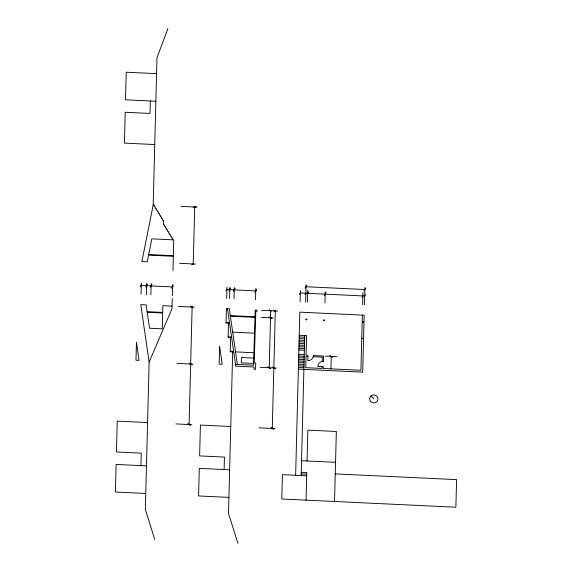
<?xml version="1.0" encoding="UTF-8"?>
<svg xmlns="http://www.w3.org/2000/svg" width="572" height="572" viewBox="0 0 572 572"><rect width="100%" height="100%" fill="white"/><g stroke="black" fill="none" stroke-linecap="round" stroke-linejoin="round"><path stroke-width="0.86" d="M141.027 294.28L141.313 283.09M140.941 465.615L141.263 453.16L116.445 451.987L117.239 421.135L147.576 422.572M150.343 100.972L150.021 113.435L125.204 112.262L124.41 143.114L154.74 144.544M146.396 294.537L146.689 283.347M172.05 306.113L162.863 305.684L162.262 328.821L149.521 328.214L146.132 304.89L140.755 304.64L149.135 362.055L145.338 509.452L154.747 539.475M150.872 294.744L151.158 283.555M172.973 270.52L173.759 239.882L151.823 238.853L147.24 261.797L141.87 261.547L153.182 205.055L156.985 57.658L167.911 28.6M172.687 239.832L172.73 238.202L171.657 238.152L171.7 236.522L170.628 236.472L170.67 234.842L169.598 234.792L169.641 233.154L168.568 233.104L168.611 231.474L167.539 231.424L167.575 229.794L166.502 229.744L166.545 228.114L165.472 228.064L165.515 226.426L164.443 226.376L164.486 224.746L163.413 224.696L163.528 220.249L162.455 220.199L162.498 218.561L161.426 218.511L161.468 216.881L160.396 216.831L160.439 215.201L159.366 215.151L159.409 213.52L158.337 213.47L158.38 211.833L157.307 211.783L157.35 210.153L156.278 210.103L156.313 208.473L155.241 208.422L155.284 206.792L154.211 206.742L154.254 205.105L153.182 205.055M172.243 298.62L171.986 308.837L149.135 362.055M172.322 295.76L172.608 284.57M189.103 424.531L192.128 307.064L190.648 306.149M194.709 207.014L193.243 263.971L191.72 264.743M226.691 298.327L226.984 287.137M224.117 469.548L224.438 457.085L199.621 455.913L200.415 425.067L230.752 426.498M228.507 323.216L228.135 337.451L231.66 337.616M229.572 298.462L229.858 287.273M230.587 337.566L230.223 351.809L233.748 351.973M232.675 351.923L228.514 513.384L237.916 543.4M234.048 298.67L234.334 287.48M235.542 364.357L235.5 366.13L254.068 367.009L253.997 369.233L255.548 369.305L255.713 363.077L254.19 363.005L255.806 311.254L257.042 311.318L257.071 310.131L255.226 310.038L253.51 365.201L235.542 364.357L227.47 308.73M255.498 299.685L255.784 288.495M269.24 367.724L270.713 310.775L269.226 309.86M272.279 428.457L275.304 310.989L273.824 310.074M295.638 475.296L299.842 312.148L364.185 315.186L362.719 372.143L298.377 369.104M300.107 301.787L300.4 290.605M301.151 475.561L304.762 335.549M305.627 302.052L306.07 284.763M307.464 302.138L307.779 290.018M306.041 500.142L306.749 472.558L301.237 472.293M307.05 460.989L307.843 430.137L336.343 431.481L334.534 501.487M313.42 356.742L313.449 355.555L323.573 356.034L323.437 361.375A5.541 5.327 18.5 0 0 317.782 366.452L323.294 366.716L323.252 368.497L360.925 370.27L362.348 315.1M322.072 366.659L322.029 368.439L305.777 367.667L306.063 356.399L307.9 356.485M324.939 302.96L325.232 291.777M330.952 368.861L331.267 356.399M362.619 304.74L362.927 292.621M364.457 304.826L364.9 287.537M140.34 286.894L141.255 285.478L172.544 286.958M145.717 287.144L147.533 284.32M150.186 287.358L152.009 284.527M171.636 288.367L173.459 285.542M226.012 290.933L226.92 289.525L255.72 290.883M228.886 291.069L230.709 288.245M233.362 291.284L235.185 288.46M254.812 292.299L256.635 289.468M299.428 294.401L300.336 292.986L364.686 296.024L365.594 294.616M305.105 288.152L306.928 285.328M304.94 294.666L305.848 293.25M307.693 293.336L308.601 291.92M324.26 295.574L326.076 292.75M363.942 290.933L365.758 288.102M361.933 297.354L362.841 295.938M193.186 207.793L196.232 206.242M156.571 73.645L126.233 72.215L125.525 99.8L155.856 101.237M181.024 206.37L197.011 207.128M148.691 254.533L173.352 255.698M148.577 255.126L173.337 256.292M179.551 263.327L195.538 264.078M306.02 286.744L364.85 289.518M178.443 306.413L194.43 307.171M261.618 310.346L277.606 311.096M226.412 309.273L227.556 309.33M147.118 311.676L162.684 312.412M230.294 315.601L255.019 316.774M261.44 317.374L273.144 317.925M147.204 312.276L162.67 313.006M230.38 316.202L254.976 317.367M226.069 322.501L229.494 322.665M229.579 323.266L226.054 323.094L226.426 308.68L229.308 308.816L237.38 364.443M232.69 332.146L254.504 333.176M299.249 335.285L306.599 335.635L306.091 355.212L307.936 355.298L307.793 360.639A5.541 5.327 18.5 0 0 313.449 355.555M361.754 338.238L363.592 338.324M299.206 336.915L304.719 337.18M299.163 338.545L304.676 338.81M228.156 336.858L231.574 337.022M299.12 340.183L304.633 340.44M299.077 341.813L304.59 342.07M299.034 343.443L304.554 343.7M298.992 345.073L304.511 345.338M298.949 346.703L304.468 346.968M298.913 348.341L304.426 348.598M298.87 349.971L304.383 350.228M230.237 351.215L233.662 351.372M298.756 354.418L304.268 354.676M235.557 351.88L253.897 352.745M325.411 356.12L336.965 356.671M298.713 356.049L304.225 356.313M313.277 356.735L322.315 357.164L322.208 361.318L323.437 361.375M298.67 357.679L304.182 357.943M298.627 359.316L304.14 359.573M253.732 358.086L241.448 357.507L241.305 362.841L253.568 363.42M298.584 360.946L304.097 361.204M298.541 362.577L304.061 362.834M298.498 364.207L304.018 364.471M298.455 365.837L303.975 366.101M298.42 367.467L303.932 367.732M176.977 363.37L192.964 364.128M260.153 367.296L276.133 368.053M175.876 423.909L191.863 424.66M259.052 427.835L275.039 428.585M301.537 460.725L335.549 462.333M335.249 473.902L456.585 479.629L455.877 507.214L281.789 498.998L282.418 474.674L306.671 475.818M146.461 465.88L116.123 464.45L115.415 492.034L145.746 493.464M229.637 469.805L199.299 468.375L198.591 495.96L228.922 497.39M301.194 473.923L306.706 474.188M269.047 316.881L272.007 318.718M329.787 355.484L332.754 357.314M272.358 367.024L275.318 368.861M267.76 366.809L270.72 368.64M189.182 363.098L192.142 364.936M270.799 427.541L273.759 429.372M187.623 423.616L190.583 425.446M370.956 395.931L373.809 398.898M136.443 342.406L135.986 360.21L139.046 360.353L136.443 342.406M219.619 346.332L219.162 364.135L222.222 364.278L219.619 346.332M140.791 285.428C142.013 286.908 141.549 283.876 140.791 285.428M146.167 285.678C147.276 287.187 147.111 284.155 146.167 285.65M150.643 285.893C151.852 287.366 151.423 284.348 150.643 285.893M172.086 286.908C173.309 288.388 172.83 285.349 172.086 286.908M194.251 206.964C195.367 208.494 195.131 205.441 194.251 206.964M192.785 263.921C193.915 265.422 193.665 262.405 192.785 263.892M191.67 307.014C192.785 308.515 192.585 305.491 191.677 306.985M190.204 363.964C191.398 365.422 191.055 362.469 190.211 363.906M188.646 424.481C189.847 425.94 189.439 423.001 188.653 424.424M226.462 289.475C227.606 290.969 227.341 287.973 226.462 289.446M229.343 289.611C230.552 291.048 230.173 288.138 229.351 289.554M233.812 289.818C235.085 291.262 234.549 288.288 233.812 289.818M255.262 290.833C256.435 292.328 256.056 289.325 255.269 290.805M270.256 310.725C271.478 312.19 271.021 309.173 270.256 310.725M270.07 317.753C271.292 319.183 270.849 316.266 270.077 317.696M268.783 367.674C269.934 369.162 269.677 366.173 268.79 367.646M274.846 310.939C275.983 312.434 275.754 309.402 274.853 310.911M273.38 367.896C274.603 369.326 274.152 366.409 273.387 367.839M271.822 428.407C273.001 429.879 272.615 426.919 271.829 428.349M305.934 319.433C307.25 321.521 307.228 317.453 305.934 319.398M323.416 320.256C324.789 322.315 324.631 318.375 323.416 320.22M362.426 322.1C363.885 324.145 363.542 320.141 362.426 322.1M370.627 401.394A4.154 3.99 18.5 0 0 377.692 400.371A4.154 3.99 18.5 0 0 373.101 394.93A4.154 3.99 18.5 0 0 370.627 401.394"/></g></svg>
